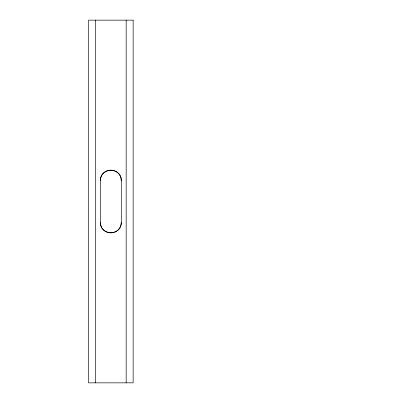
<?xml version="1.0" encoding="UTF-8"?>
<svg xmlns="http://www.w3.org/2000/svg" width="403" height="403" viewBox="0 0 403 403"><rect width="100%" height="100%" fill="white"/><g stroke="black" fill="none" stroke-linecap="round" stroke-linejoin="round"><path stroke-width="0.6" d="M100.362 180.574C100.11 166.948 121.54 166.948 121.288 180.574L121.288 222.426C121.54 236.052 100.11 236.052 100.362 222.426L100.362 180.574A10.463 10.463 0 0 1 110.825 170.111A10.463 10.463 0 0 1 121.288 180.574M126.169 20.15L126.169 382.85M95.481 20.15L95.481 382.85M121.288 222.426A10.463 10.463 0 0 1 110.825 232.889A10.463 10.463 0 0 1 100.362 222.426M133.141 20.15L88.509 20.15L88.504 382.85L133.141 382.85L133.146 20.15"/></g></svg>
